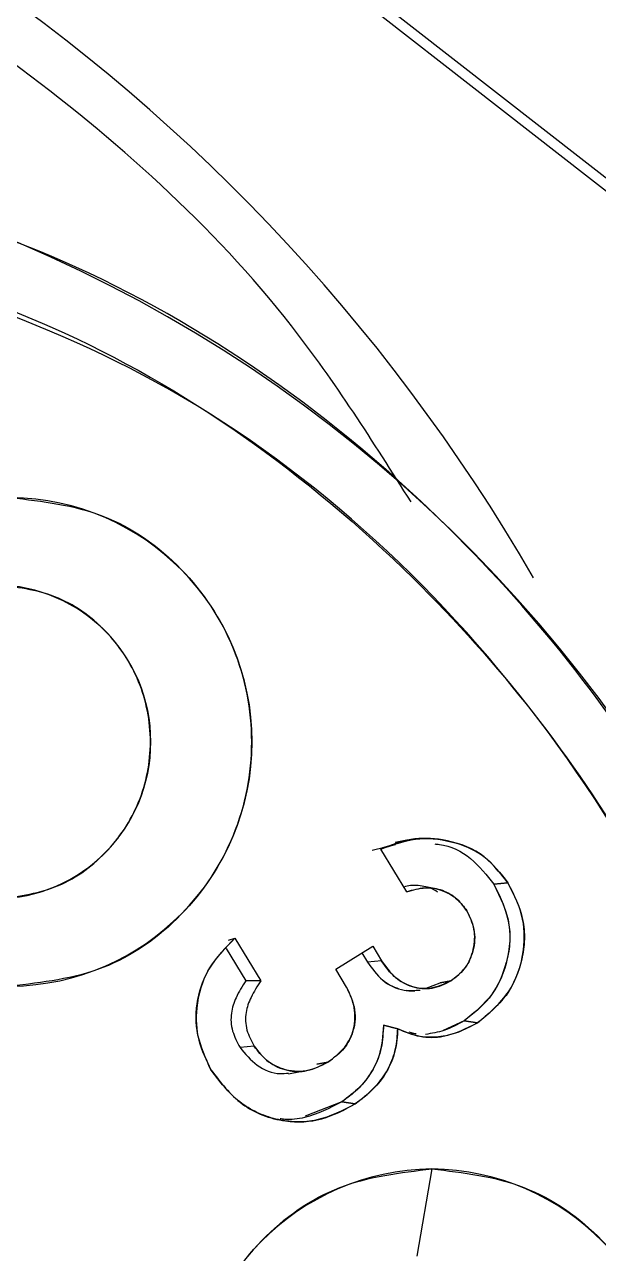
# Model space of a CAD drawing. Header units: millimetres. Extents: x 10 to 584, y 10 to 410.
# Drawn here: x 260.3371 to 260.4468, y 78.9827 to 79.2174 of the extents above; entities that cross this region are included whole.
import ezdxf

# ---------------------------------------------------------------- set-up
doc = ezdxf.new("R2010")
doc.units = ezdxf.units.MM

msp = doc.modelspace()

# ---------------------------------------------------------------- linework, layer by layer
at = {"color": 7, "linetype": 'Continuous', "lineweight": 25}
for p, q in [((260.4036123885883, 79.0596932429724), (260.4080668423745, 79.06081778393717)), ((260.4102066491219, 79.05174595700235), (260.4052674108916, 79.05989589876465)), ((260.4056131178313, 79.06023763206137), (260.40992452047, 79.06140985674195)), ((260.4102086359434, 79.06162840710613), (260.4079774354074, 79.06117143816284)), ((260.4160518779529, 79.05227445151937), (260.4138465060962, 79.05272744681967)), ((260.429542395887, 79.05345462348592), (260.4268363450142, 79.05321223126384)), ((260.4268363450142, 79.05321223126384), (260.429542395887, 79.05345462348592)), ((260.3756816520465, 79.04091777986815), (260.3794208500954, 79.0347506859554)), ((260.3761386209898, 79.04251915799112), (260.3773466084572, 79.04288075950276)), ((260.3773466084572, 79.04288075950276), (260.3822878335092, 79.03473081774048)), ((260.3966267242206, 79.03698387331298), (260.403691861448, 79.04138666974039)), ((260.403691861448, 79.04138666974039), (260.4053866201811, 79.03858127779297)), ((260.4016196066313, 79.04009523577027), (260.4026825561298, 79.03833491192789)), ((260.4053866201811, 79.03858127779297), (260.4026825561298, 79.03833491192789)), ((260.3986969922158, 79.03355064577393), (260.3966267242206, 79.03698387331298)), ((260.3822878335092, 79.03473081774048), (260.3794208500954, 79.0347506859554)), ((260.4138723347756, 79.03333209540975), (260.4165704383624, 79.03437318987183)), ((260.4186466668222, 79.03477055417032), (260.4165704383624, 79.03437318987183)), ((260.4165704383624, 79.03437318987183), (260.4186466668222, 79.03477055417032)), ((260.4211639696532, 79.02711334413819), (260.4171247615589, 79.0252536792212)), ((260.4211639696532, 79.02711334413819), (260.4237190220925, 79.02671995348267)), ((260.4237190220925, 79.02671995348267), (260.4211639696532, 79.02711334413819)), ((260.408484074888, 79.02559143887491), (260.4057462348712, 79.0262868263973)), ((260.4057462348712, 79.0262868263973), (260.408484074888, 79.02559143887491)), ((260.4120047225726, 79.0245900808427), (260.4106516971362, 79.02495565599732)), ((260.4119947884652, 79.02461392270061), (260.41098945679, 79.02469736920328)), ((260.3810321623258, 79.02228536791138), (260.3783261114531, 79.02203900204631)), ((260.3875866864296, 79.01697658088338), (260.389887425718, 79.01744149711264)), ((260.3951048189573, 79.01922168916991), (260.3930285904976, 79.01882432487142)), ((260.3930285904976, 79.01882432487142), (260.3951048189573, 79.01922168916991)), ((260.3977552388284, 79.01163203106852), (260.3907874558541, 79.00890611198079)), ((260.3977552388284, 79.01163203106852), (260.4003122780892, 79.01123466677001)), ((260.4003122780892, 79.01123466677001), (260.3977552388284, 79.01163203106852)), ((260.4149988625618, 78.99883292701375), (260.4121060504688, 78.98216746833455))]:
    msp.add_line(p, q, dxfattribs=at)
at = {"color": 7, "linetype": 'Continuous', "lineweight": 25, "flags": 128}
for points in [[(260.3778572215808, 79.24306097215943), (260.4523769353005, 79.18499810086223), (260.5095576578551, 79.10933199114136), (260.5455012454761, 79.02121248430542), (260.5577619209064, 78.92665170219075), (260.5455012454761, 78.8320909200761), (260.5095576578551, 78.74397141324016), (260.4523769353005, 78.6683013298763), (260.3778572215808, 78.6102424322221), (260.2910788192523, 78.57374054776164), (260.1979545090767, 78.56129112428955), (260.1048282120797, 78.57374054776164), (260.0180498097512, 78.6102424322221), (259.9435300960315, 78.6683013298763), (259.8863513602985, 78.74397141324016), (259.850405785856, 78.8320909200761), (259.8381451104256, 78.92665170219075), (259.850405785856, 79.02121248430542), (259.8863513602985, 79.10933199114136), (259.9435300960315, 79.18499810086223), (260.0180498097512, 79.24306097215943)], [(260.3768598371915, 79.24130859560302), (260.4509662920408, 79.18356758938762), (260.5078291231566, 79.10831871218018), (260.5435760154498, 79.0206879634314), (260.5557671521279, 78.92665170219075), (260.5435760154498, 78.83261146730713), (260.5078291231566, 78.74498469220134), (260.4509662920408, 78.6697358149939), (260.3768598371915, 78.61199480877848), (260.2905622456643, 78.57569955375325), (260.1979545090767, 78.56331768221192), (260.1053447856677, 78.57569955375325), (260.0190471941405, 78.61199480877848), (259.9449407392912, 78.6697358149939), (259.8880779081755, 78.74498469220134), (259.8523330027037, 78.83261146730713), (259.8401398792041, 78.92665170219075), (259.8523330027037, 79.0206879634314), (259.8880779081755, 79.10831871218018), (259.9449407392912, 79.18356758938762), (260.0190471941405, 79.24130859560302)]]:
    msp.add_lwpolyline(points, dxfattribs=at)
at = {"color": 7, "linetype": 'Continuous', "lineweight": 25}
for centre, radius, start, end in [((260.1968271382152, 78.92665170219077), 0.4000252768554529, 270.6589223121243, 89.34107768787648), ((260.2305193301156, 78.9268607066876), 0.2702311471790927, 270.715138041605, 80.54178256124715), ((260.3339665028366, 79.08040784385337), 0.04667001812776486, 270.7071895028322, 89.29281049716863), ((260.3312771563761, 79.08040784385335), 0.03000329308661217, 270.7076786604753, 89.2923213395255), ((260.4155748859478, 78.95216646379761), 0.04667001812775065, 90.70718950283157, 269.2928104971692), ((260.4144248568922, 78.95216646379761), 0.04666999326775437, 270.7047125832412, 89.29528741675959)]:
    msp.add_arc(centre, radius, start, end, dxfattribs=at)
at = {"color": 59, "linetype": 'Continuous', "lineweight": 25}
msp.add_arc((260.125207801326, 78.93285618746555), 0.3572381275454959, 30.04462878085783, 84.04998265381379, dxfattribs=at)
msp.add_open_spline([(260.4110093250049, 79.12623586839966), (260.4037490538497, 79.1377344634625), (260.3832877289582, 79.17014048306554), (260.3227063328953, 79.22366412609684), (260.2330041111373, 79.27233697720489), (260.15809586107, 79.27856805336009), (260.1250222657296, 79.28131920681926)], degree=3, knots=[0, 0, 0, 0, 0.1193103679784733, 0.3362475243658093, 0.7069390785987065, 1, 1, 1, 1], dxfattribs=at)
at = {"color": 7, "linetype": 'Continuous', "lineweight": 25}
for points, knots in [([(260.2338921362334, 78.65665060864421), (260.2587359085492, 78.65872551374464), (260.3143782634561, 78.66337265849099), (260.3872293041561, 78.7010194415008), (260.4460861685162, 78.75795932830314), (260.4853283398251, 78.82684530566073), (260.5034150555982, 78.90787045924729), (260.4963949031961, 78.99064531672194), (260.4667943789202, 79.06432933455733), (260.416745701624, 79.1281197703523), (260.3513307225273, 79.17483706223221), (260.2985847389958, 79.18766457476616), (260.2749259605182, 79.19341825034749)], [0, 0, 0, 0, 0.09394515802159187, 0.210408055507274, 0.3009126839422896, 0.3996066286157043, 0.5029717388004274, 0.6063372153462173, 0.7050338523703593, 0.7955378046791707, 0.9082901585627117, 0.9999999999999999, 0.9999999999999999, 0.9999999999999999, 0.9999999999999999]), ([(260.2772425943784, 79.1799118378414), (260.299439586342, 79.17434231077372), (260.3488270216079, 79.16195033180786), (260.4102902253983, 79.11783685971902), (260.4576087914823, 79.05752911249095), (260.4857495438644, 78.98748646024949), (260.4924208581235, 78.908799446055), (260.4752249345935, 78.83177691310627), (260.4379255229999, 78.76628985009744), (260.381972971863, 78.71216210978142), (260.3127190128585, 78.67637730415225), (260.2598250879041, 78.67195890240946), (260.2362087700936, 78.66998615450196)], [0, 0, 0, 0, 0.0909278135057634, 0.2023108135902132, 0.2930609546317617, 0.3920217463389453, 0.4956678030629071, 0.5993100447067716, 0.698273674813563, 0.7890238640279583, 0.9058024247239956, 1, 1, 1, 1]), ([(260.2362087700936, 78.66998615450196), (260.2664449809398, 78.67321323664775), (260.3291424024872, 78.67990487306646), (260.411812504064, 78.73361665211397), (260.4692466003249, 78.8125306651857), (260.493592030067, 78.90529464852905), (260.4843973062228, 79.00084025222459), (260.4403495293377, 79.08818126950534), (260.367354606838, 79.15479926656113), (260.3065611960356, 79.17174127929036), (260.2772425943784, 79.17991183784139)], [0, 0, 0, 0, 0.1205639913569908, 0.2499999562771691, 0.3794338636956051, 0.4999979956590155, 0.6205646816191364, 0.7500019604379813, 0.8794344182988187, 1, 1, 1, 1]), ([(260.3345425262225, 79.1270743070695), (260.3405576651276, 79.12637285749248), (260.352587947378, 79.12496995782064), (260.3678848095697, 79.11417715937365), (260.3781058774995, 79.09875213020494), (260.3816965869051, 79.08040784385335), (260.3781058774995, 79.06206355750177), (260.3678848095697, 79.04663852833306), (260.352587947378, 79.03584572988606), (260.3405576651276, 79.03444283021425), (260.3345425262225, 79.03374138063721)], [0, 0, 0, 0, 0.1250022632386307, 0.2500046187517787, 0.3750039379138576, 0.5, 0.6249960620861424, 0.7499953812482213, 0.8749977367613693, 1, 1, 1, 1]), ([(260.3316477273079, 79.05040683931641), (260.3355146869183, 79.05085840830787), (260.3432476769075, 79.0517614377787), (260.3530848987912, 79.0586958759534), (260.3596520994385, 79.06861503790698), (260.3619612893114, 79.08040763090256), (260.3596532183764, 79.0922003919987), (260.3530823154551, 79.10211567560144), (260.3432491160267, 79.10905510023257), (260.3355149235507, 79.10995759122478), (260.3316477273079, 79.11040884839029)], [0, 0, 0, 0, 0.1250119255844888, 0.2499938107713027, 0.3750128082953351, 0.500005854810843, 0.6249989013263509, 0.7499826143885485, 0.8749880744155112, 1, 1, 1, 1]), ([(260.4052674108916, 79.05989589876465), (260.4074414241256, 79.06071704211914), (260.4117636163207, 79.06234957100263), (260.4187249176431, 79.06166605642058), (260.4252730792173, 79.05901688059572), (260.4281203160079, 79.05530737289065), (260.429542395887, 79.05345462348592)], [0, 0, 0, 0, 0.2514836378463629, 0.4999788408055953, 0.7502596089012593, 1, 1, 1, 1]), ([(260.429542395887, 79.05345462348592), (260.4279127102446, 79.05550691128686), (260.4246491575509, 79.05961675260023), (260.417596693009, 79.06189363538117), (260.4109247198648, 79.06219773484115), (260.4071530018333, 79.06066310474117), (260.4052674108916, 79.05989589876465)], [0, 0, 0, 0, 0.2792302119501399, 0.5591768661827091, 0.7796197644920635, 1, 1, 1, 1]), ([(260.4155611330443, 79.06090917772583), (260.415853732202, 79.06088892567513), (260.4183205182885, 79.0607181887623), (260.4227511711227, 79.05842301556702), (260.4254735579919, 79.05495051448341), (260.4268363450142, 79.05321223126384)], [0, 0, 0, 0, 0.06297777987593775, 0.5309403906961478, 1, 1, 1, 1]), ([(260.4138465060962, 79.05272347317668), (260.4128671808019, 79.05290147420403), (260.4114496259465, 79.0531591273271), (260.4100767448356, 79.05278082017915), (260.4096523259255, 79.05266386853191)], [0, 0, 0, 0, 0.6908553066401981, 1, 1, 1, 1]), ([(260.4102066491219, 79.05174595700235), (260.4113888999819, 79.05210909853345), (260.4137491810955, 79.05283408518937), (260.4171917758003, 79.05209710156119), (260.4199407025363, 79.05045812242508), (260.4211166998171, 79.04890307673011), (260.4217043850991, 79.04812596824301)], [0, 0, 0, 0, 0.2802901760296668, 0.5595797230553067, 0.7799072167361858, 0.9999999999999999, 0.9999999999999999, 0.9999999999999999, 0.9999999999999999]), ([(260.4268363450142, 79.05321223126384), (260.4279477834634, 79.05099787443254), (260.4296160752853, 79.04767407958319), (260.4300445887205, 79.0426798178412), (260.4293347505758, 79.03779728915451), (260.4269527172125, 79.03183082362908), (260.4231046260631, 79.0286948618532), (260.4211639696532, 79.02711334413819)], [0, 0, 0, 0, 0.2486153819974466, 0.3731767682921839, 0.4998487627051341, 0.7477654070735881, 1, 1, 1, 1]), ([(260.4268363450142, 79.05321223126384), (260.4280761319516, 79.05068059946032), (260.4305452458559, 79.04563869500251), (260.4294384610958, 79.03766773452604), (260.4263140225848, 79.03114616989552), (260.4228790560979, 79.02845636815802), (260.4211639696532, 79.02711334413819)], [0, 0, 0, 0, 0.2807356584837226, 0.5591027755352342, 0.7798590303278609, 1, 1, 1, 1]), ([(260.4237190220925, 79.02671995348267), (260.425891199144, 79.02854995369832), (260.4302421321456, 79.03221549667325), (260.4328968027705, 79.03999956914951), (260.4326212285974, 79.04746558560761), (260.4305691420165, 79.05145736607089), (260.429542395887, 79.05345462348592)], [0, 0, 0, 0, 0.2792132364126427, 0.5592721293101223, 0.779485115516071, 1, 1, 1, 1]), ([(260.429542395887, 79.05345462348592), (260.4306805432857, 79.05118201914007), (260.4323877587137, 79.04777312394263), (260.4328209536443, 79.04265391749634), (260.4320921651435, 79.0376478801567), (260.4296444681387, 79.03154015302746), (260.4257021265926, 79.02833315851977), (260.4237190220925, 79.02671995348267)], [0, 0, 0, 0, 0.2489457618047871, 0.3734174025421092, 0.5001152202603122, 0.7485444260323452, 0.9999999999999999, 0.9999999999999999, 0.9999999999999999, 0.9999999999999999]), ([(260.4217043850991, 79.048125968243), (260.4210023229646, 79.04902832816346), (260.4196397299681, 79.05077966789167), (260.4167181188955, 79.05228420887417), (260.4134413901337, 79.05268651640249), (260.4113361934089, 79.05207439241438), (260.4102066491219, 79.05174595700235)], [0, 0, 0, 0, 0.2579805736745267, 0.5007000172921704, 0.7321003608284757, 0.9999999999999999, 0.9999999999999999, 0.9999999999999999, 0.9999999999999999]), ([(260.4160757198108, 79.05169429964356), (260.4156233649226, 79.05203017619644), (260.4150531277712, 79.05245358112423), (260.4143693332343, 79.05253234949542), (260.4142279758228, 79.05254863288535)], [0, 0, 0, 0, 0.7932750207274715, 1, 1, 1, 1]), ([(260.4186466668222, 79.03477055417032), (260.4196526387638, 79.03555142195492), (260.4216624525537, 79.03711150407703), (260.4231085229752, 79.0407504022018), (260.4233596883097, 79.0446572501964), (260.4222558979633, 79.0469702629845), (260.4217043850991, 79.048125968243)], [0, 0, 0, 0, 0.2500436247333516, 0.4995577950475974, 0.7499522307816223, 1, 1, 1, 1]), ([(260.4217043850991, 79.04812596824301), (260.4223022924662, 79.04682110064563), (260.4234986779247, 79.04421011990725), (260.4229620804331, 79.04013199655006), (260.4213214443132, 79.03679232501985), (260.4195389258668, 79.03544498160696), (260.4186466668222, 79.03477055417032)], [0, 0, 0, 0, 0.2795839081264831, 0.5594346892718524, 0.7794702298337929, 1, 1, 1, 1]), ([(260.372766984917, 79.01778323040934), (260.3717682319566, 79.01994437040625), (260.3698078849295, 79.02418624455927), (260.3698522964444, 79.03119921752767), (260.3723512578425, 79.03781084737912), (260.3756091422687, 79.04111735957882), (260.3773466084572, 79.04288075950276)], [0, 0, 0, 0, 0.2549238285100049, 0.5003631419964291, 0.7335380775298074, 1, 1, 1, 1]), ([(260.3773466084572, 79.04288075950276), (260.3754991269611, 79.04103049793305), (260.3718117599353, 79.03733758219042), (260.3697124574533, 79.03013583473899), (260.3700486332175, 79.02332253227178), (260.3718609258256, 79.01962954588559), (260.372766984917, 79.01778323040934)], [0, 0, 0, 0, 0.2802608635427103, 0.5593694275218916, 0.7797059181356552, 1, 1, 1, 1]), ([(260.4053866201811, 79.03858127779297), (260.4061993477845, 79.03744224778015), (260.4073702214432, 79.03580127947426), (260.4095171656191, 79.03431869095658), (260.4112281882759, 79.03358605224635), (260.4130929160058, 79.0332383195464), (260.41571010183, 79.03329081819535), (260.4174718394733, 79.03417855831898), (260.4186466668222, 79.03477055417032)], [0, 0, 0, 0, 0.2661412326564624, 0.38342214232787, 0.4993567813567086, 0.6244769853141653, 0.7495797915901627, 1, 1, 1, 1]), ([(260.4186466668222, 79.03477055417032), (260.4173213617956, 79.03413425411401), (260.4146725035035, 79.03286249504976), (260.4104958236597, 79.033620676335), (260.4073438261602, 79.03572916633053), (260.4060396820398, 79.03762961239202), (260.4053866201811, 79.03858127779297)], [0, 0, 0, 0, 0.2797494335454564, 0.5591291000291532, 0.7792299448588129, 0.9999999999999999, 0.9999999999999999, 0.9999999999999999, 0.9999999999999999]), ([(260.4026825561298, 79.03833491192789), (260.4035651248769, 79.03709862329805), (260.4053388916297, 79.03461395830674), (260.4092052207423, 79.03271641318744), (260.4117374870141, 79.0329232481817), (260.4127537542753, 79.03300625668498)], [0, 0, 0, 0, 0.3722047500690405, 0.7480487078577318, 0.9999999999999999, 0.9999999999999999, 0.9999999999999999, 0.9999999999999999]), ([(260.3794208500954, 79.0347506859554), (260.3787523623091, 79.0337093225581), (260.377526302511, 79.03179937921608), (260.3766426968101, 79.02905551288492), (260.3765549109374, 79.02686718431102), (260.3769594257314, 79.0245883752698), (260.3777807512492, 79.02305630008263), (260.3783261114531, 79.02203900204631)], [0, 0, 0, 0, 0.271667428317596, 0.4982596827461139, 0.6210691659080845, 0.7483898984515254, 0.9999999999999999, 0.9999999999999999, 0.9999999999999999, 0.9999999999999999]), ([(260.3822878335092, 79.03473081774048), (260.3816189452228, 79.03371490884292), (260.3803930805773, 79.03185306311183), (260.3794556694454, 79.0291830706395), (260.3793182593513, 79.0270347165688), (260.3796858240989, 79.02478870996066), (260.3804951828037, 79.02328381198033), (260.3810321623258, 79.02228536791138)], [0, 0, 0, 0, 0.2719605368586485, 0.4984192635703766, 0.6211858584664517, 0.7486708482591947, 0.9999999999999999, 0.9999999999999999, 0.9999999999999999, 0.9999999999999999]), ([(260.4055137767566, 79.03500102546346), (260.406009164645, 79.03461996166762), (260.4069846793422, 79.03386957325046), (260.4081373118075, 79.03345345374555), (260.4087046120736, 79.03324864890706)], [0, 0, 0, 0, 0.5078220653763189, 0.9999999999999999, 0.9999999999999999, 0.9999999999999999, 0.9999999999999999]), ([(260.3951048189573, 79.01922168916991), (260.3962707346656, 79.02009706460403), (260.3979548341591, 79.02136149505544), (260.3994169877674, 79.02370955019512), (260.4000875130808, 79.0255846458138), (260.4003506954448, 79.02757906687631), (260.4001995616143, 79.03036930603518), (260.3993043991267, 79.03226460351512), (260.3986969922158, 79.03355064577393)], [0, 0, 0, 0, 0.2640321819509561, 0.3813795978275306, 0.498614784875872, 0.6236506373402366, 0.7446304922647253, 1, 1, 1, 1]), ([(260.3986969922158, 79.03355064577393), (260.3993451574314, 79.03213312669016), (260.4006407167862, 79.02929977484487), (260.4001045284219, 79.02482566256357), (260.3980650534993, 79.02132744719357), (260.3960925752793, 79.019924328022), (260.3951048189573, 79.01922168916991)], [0, 0, 0, 0, 0.2798613620402448, 0.559389792792566, 0.7793559830954379, 1, 1, 1, 1]), ([(260.4099920724007, 79.03298638847005), (260.4102500663854, 79.03292435411349), (260.4108299984049, 79.03278491012718), (260.411424408054, 79.03284292219176), (260.4117543830646, 79.03287512646648)], [0, 0, 0, 0, 0.4448693571543774, 1, 1, 1, 1]), ([(260.4211639696532, 79.02711334413819), (260.4199035188108, 79.02642476553781), (260.4175691587152, 79.0251495151643), (260.4149568775762, 79.02471736398996), (260.4137551123075, 79.02451855526897)], [0, 0, 0, 0, 0.5399556155265526, 1, 1, 1, 1]), ([(260.4057462348712, 79.02628682639731), (260.4056738879392, 79.02483067749583), (260.4055288025277, 79.02191049889554), (260.4039416940124, 79.01782470776966), (260.4012960506723, 79.01428473228194), (260.3989663303756, 79.01253935519601), (260.3977552388284, 79.01163203106852)], [0, 0, 0, 0, 0.2485339883285989, 0.4984130629992451, 0.739252947885484, 1, 1, 1, 1]), ([(260.4057462348712, 79.0262868263973), (260.4056119914273, 79.02427704177929), (260.4053916304881, 79.02097797544553), (260.4032918198435, 79.01687799436205), (260.4008574261238, 79.01388583686999), (260.3987900393645, 79.01238383591773), (260.3977552388284, 79.01163203106852)], [0, 0, 0, 0, 0.3407282603019436, 0.559306267170907, 0.7794171269604043, 1, 1, 1, 1]), ([(260.4003122780892, 79.01123466677001), (260.4018596938625, 79.01242676485082), (260.4044101760358, 79.01439160517126), (260.4069068731363, 79.01816674067197), (260.408231644044, 79.02177914944298), (260.4083999314368, 79.02432067820057), (260.408484074888, 79.02559143887491)], [0, 0, 0, 0, 0.3396227470847405, 0.5597731243387704, 0.7798872038322875, 1, 1, 1, 1]), ([(260.408484074888, 79.02559143887491), (260.4083802530608, 79.024149282846), (260.4081722420773, 79.02125986833494), (260.4064541822215, 79.01727900283566), (260.4037951567357, 79.01383964626534), (260.4015007480521, 79.01212356936996), (260.4003122780892, 79.01123466677001)], [0, 0, 0, 0, 0.2494534435845975, 0.4997894716521945, 0.7408983010241345, 1, 1, 1, 1]), ([(260.408484074888, 79.02559143887491), (260.409872272616, 79.0250126097701), (260.4126448565241, 79.02385654084055), (260.4181278262463, 79.02394330311466), (260.4215984403767, 79.025666848894), (260.4237190220925, 79.02671995348268)], [0, 0, 0, 0, 0.2806068356885943, 0.5604432145208661, 1, 1, 1, 1]), ([(260.4237190220925, 79.02671995348267), (260.4224817386383, 79.02606086729853), (260.4201186146863, 79.02480205926797), (260.416196889309, 79.02386190381525), (260.4121892191655, 79.02401074775106), (260.4097199191331, 79.02506420217846), (260.408484074888, 79.02559143887491)], [0, 0, 0, 0, 0.2617531597768832, 0.4999300356852585, 0.7497231687225718, 0.9999999999999999, 0.9999999999999999, 0.9999999999999999, 0.9999999999999999]), ([(260.3810321623258, 79.02228536791138), (260.381877056462, 79.02119873392293), (260.3835489711865, 79.01904845344674), (260.3866955132657, 79.01771372930665), (260.3892389115597, 79.01735994727083), (260.3919395817274, 79.01761738204638), (260.3938106015141, 79.01856571234643), (260.3951048189573, 79.01922168916991)], [0, 0, 0, 0, 0.2520245562099847, 0.4987175889024101, 0.6127899079685695, 0.7321599381836482, 0.9999999999999999, 0.9999999999999999, 0.9999999999999999, 0.9999999999999999]), ([(260.3951048189573, 79.01922168916991), (260.3937495062014, 79.01851820563107), (260.3910438564209, 79.01711382123763), (260.3867113107713, 79.01760933491265), (260.3831916530122, 79.01939802295935), (260.3817514749255, 79.02132361168962), (260.3810321623258, 79.02228536791138)], [0, 0, 0, 0, 0.2799924680542004, 0.5589570056619859, 0.7797162825072527, 1, 1, 1, 1]), ([(260.3783261114531, 79.02203900204631), (260.3793230776575, 79.02081745364596), (260.3813187190598, 79.01837226287455), (260.3849638967538, 79.01683828520584), (260.3870464083442, 79.01708488286717), (260.3875747655007, 79.01714744753174)], [0, 0, 0, 0, 0.4269378405053665, 0.8546075352033469, 1, 1, 1, 1]), ([(260.372766984917, 79.01778323040934), (260.374593090706, 79.0153774139635), (260.3782434009053, 79.01056828605725), (260.3863237387927, 79.00754731025798), (260.3940946712676, 79.00790272187056), (260.3982375608877, 79.0101228493786), (260.4003122780892, 79.01123466677002)], [0, 0, 0, 0, 0.2797938953957276, 0.5592964636454323, 0.7793001282955262, 1, 1, 1, 1]), ([(260.4003122780892, 79.01123466677001), (260.3979501044595, 79.00999217265242), (260.3944208390819, 79.00813579282664), (260.389101062236, 79.00768029199791), (260.3851974195891, 79.00820719339116), (260.3814997094555, 79.0095209961938), (260.3768999459983, 79.01227452687345), (260.374439692591, 79.01555372703467), (260.372766984917, 79.01778323040934)], [0, 0, 0, 0, 0.2489737433990924, 0.3719855312431466, 0.4996512198595347, 0.6200336382811975, 0.7416637460155163, 1, 1, 1, 1]), ([(260.3977552388284, 79.01163203106852), (260.3954543805863, 79.01045098744669), (260.392016054791, 79.00868607526043), (260.3878200063874, 79.00812867208286), (260.3862676014376, 79.00836417159448), (260.3859694137348, 79.00840940660767)], [0, 0, 0, 0, 0.6203853638299222, 0.9270831902983513, 1, 1, 1, 1]), ([(260.4149988625618, 78.90550000058147), (260.4089837361801, 78.90620144064435), (260.3969535348638, 78.90760431477074), (260.3816565668085, 78.91839714871281), (260.3714355148294, 78.93382217733715), (260.3678448001071, 78.9521664637976), (260.3714355148294, 78.97051075025806), (260.3816565668085, 78.98593577888239), (260.3969535348638, 78.99672861282448), (260.4089837361801, 78.99813148695087), (260.4149988625618, 78.99883292701375)], [0, 0, 0, 0, 0.1250031343009277, 0.2500051994527528, 0.3750042282605618, 0.5, 0.6249957717394382, 0.7499948005472472, 0.8749968656990722, 1, 1, 1, 1]), ([(260.4149988625618, 78.99883292701377), (260.4210139177798, 78.99813135232536), (260.4330445700763, 78.99672813974789), (260.44834302046, 78.98593650853098), (260.4585641457674, 78.97051068270079), (260.462154937512, 78.95216646379761), (260.4585641457674, 78.93382224489442), (260.44834302046, 78.91839641906422), (260.4330445700763, 78.90760478784735), (260.4210139177798, 78.90620157526986), (260.4149988625618, 78.90550000058147)], [0, 0, 0, 0, 0.1249994711418742, 0.2500102027410205, 0.3750067298721029, 0.4999999999999999, 0.6249932701278971, 0.7499897972589794, 0.8750005288581258, 0.9999999999999999, 0.9999999999999999, 0.9999999999999999, 0.9999999999999999])]:
    msp.add_open_spline(points, degree=3, knots=knots, dxfattribs=at)

doc.saveas('drawing.dxf')
